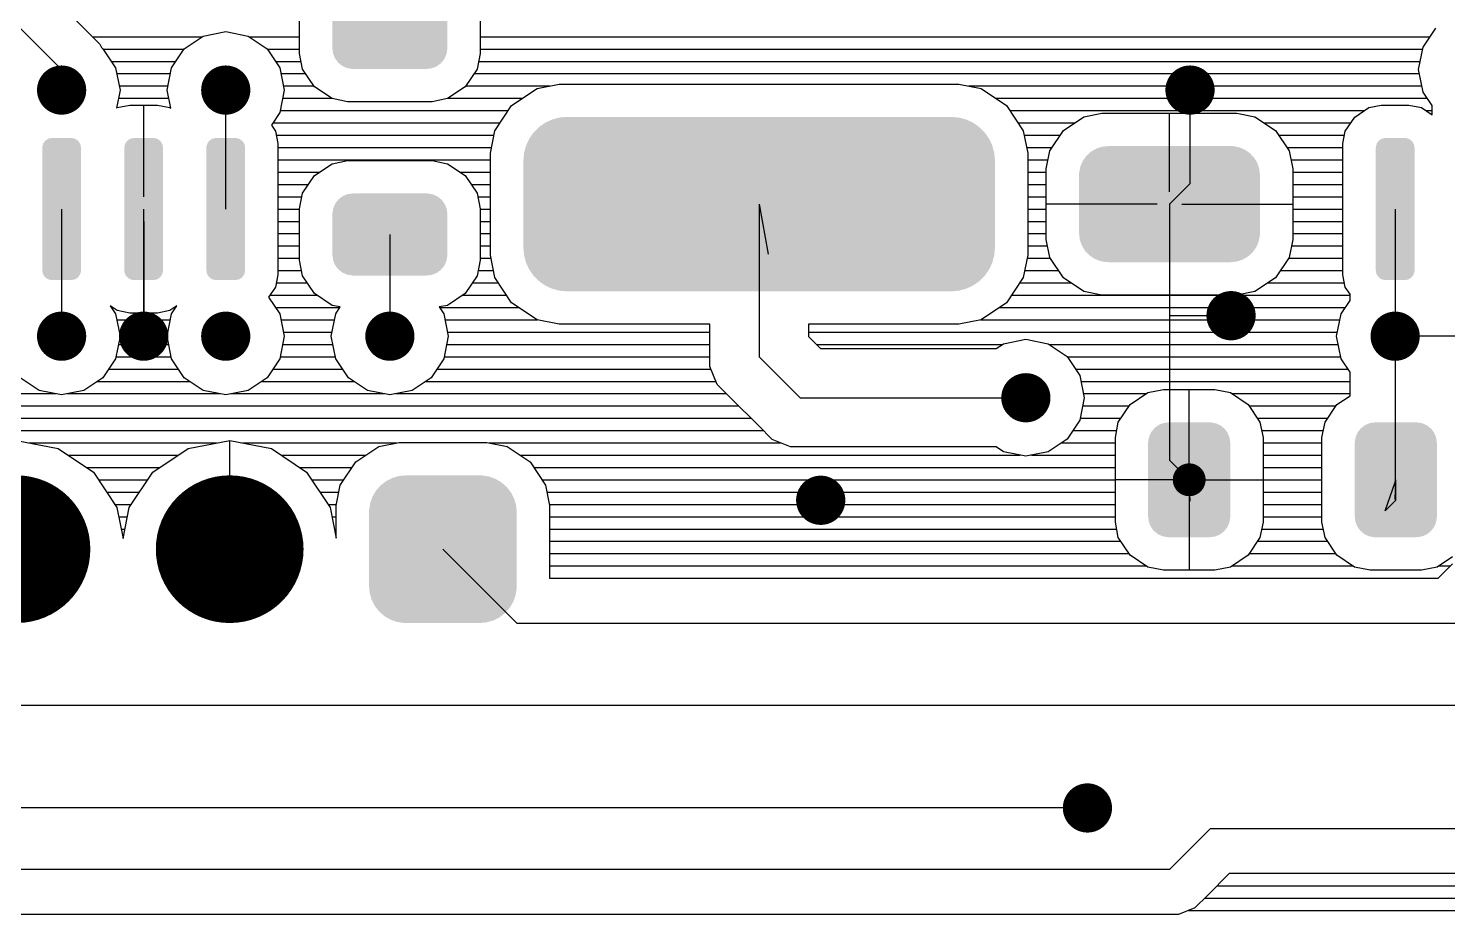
# Model space of a CAD drawing. Extents: x 295 to 953, y 10 to 290.
# Drawn here: x 640.9 to 691.4, y 135.5 to 167.1 of the extents above; entities that cross this region are included whole.
import ezdxf

# ---------------------------------------------------------------- set-up
doc = ezdxf.new("R2010")
doc.units = 0
doc.header["$LTSCALE"] = 5
doc.header["$MEASUREMENT"] = 0
doc.layers.get('0').update_dxf_attribs({"linetype": 'CONTINUOUS', "lineweight": 25})
doc.layers.add('DV-PEI-A6_TOP', color=5, linetype='CONTINUOUS')

msp = doc.modelspace()

# ---------------------------------------------------------------- linework, layer by layer
for points, const_width in [([(641.675, 164.9, 1), (642.551, 164.9, 1)], 0.876), ([(647.517, 164.9, 1), (648.393, 164.9, 1)], 0.876), ([(681.839, 164.9, 1), (682.715, 164.9, 1)], 0.876), ([(683.299, 156.867, 1), (684.176, 156.867, 1)], 0.876), ([(641.675, 156.137, 1), (642.551, 156.137, 1)], 0.876), ([(644.596, 156.137, 1), (645.472, 156.137, 1)], 0.876), ([(647.517, 156.137, 1), (648.393, 156.137, 1)], 0.876), ([(653.359, 156.137, 1), (654.235, 156.137, 1)], 0.876), ([(689.141, 156.137, 1), (690.018, 156.137, 1)], 0.876), ([(675.997, 153.946, 1), (676.873, 153.946, 1)], 0.876), ([(681.956, 151.025, 1), (682.54, 151.025, 1)], 0.584), ([(639.192, 148.554, 1), (641.821, 148.554, 1)], 2.629), ([(646.781, 148.554, 1), (649.41, 148.554, 1)], 2.629), ([(668.694, 150.295, 1), (669.571, 150.295, 1)], 0.876), ([(678.188, 139.341, 1), (679.064, 139.341, 1)], 0.876)]:
    msp.add_lwpolyline(points, format="xyb", close=True, dxfattribs=dict(const_width=const_width))
for points in [[(651.753, 166.384), (651.753, 167.844), (655.842, 166.384), (655.842, 167.844)], [(651.757, 166.346), (651.753, 166.384), (655.841, 166.346), (655.842, 166.384)], [(651.776, 166.201), (651.757, 166.346), (655.815, 166.201), (655.841, 166.346)], [(651.79, 166.164), (651.776, 166.201), (655.808, 166.164), (655.815, 166.201)], [(651.844, 166.029), (651.79, 166.164), (655.746, 166.029), (655.808, 166.164)], [(651.868, 165.997), (651.844, 166.029), (655.731, 165.997), (655.746, 166.029)], [(651.953, 165.881), (651.868, 165.997), (655.636, 165.881), (655.731, 165.997)], [(651.986, 165.854), (651.953, 165.881), (655.615, 165.854), (655.636, 165.881)], [(652.096, 165.764), (651.986, 165.854), (655.492, 165.764), (655.615, 165.854)], [(652.138, 165.745), (652.096, 165.764), (655.466, 165.745), (655.492, 165.764)], [(652.264, 165.687), (652.138, 165.745), (655.321, 165.687), (655.466, 165.745)], [(652.321, 165.677), (652.264, 165.687), (655.295, 165.677), (655.321, 165.687)], [(652.445, 165.654), (652.321, 165.677), (655.119, 165.654), (655.295, 165.677)], [(652.483, 165.653), (652.445, 165.654), (655.112, 165.653), (655.119, 165.654)], [(659.106, 163.583), (659.32, 163.733), (674.776, 163.583), (674.565, 163.733)], [(659.32, 163.733), (659.326, 163.737), (674.565, 163.733), (674.555, 163.737)], [(659.326, 163.737), (659.563, 163.848), (674.555, 163.737), (674.322, 163.848)], [(659.563, 163.848), (659.57, 163.851), (674.322, 163.848), (674.31, 163.851)], [(659.57, 163.851), (659.824, 163.919), (674.31, 163.851), (674.063, 163.919)], [(659.824, 163.919), (659.83, 163.921), (674.063, 163.919), (674.045, 163.921)], [(659.83, 163.921), (660.098, 163.945), (674.045, 163.921), (673.786, 163.945)], [(641.623, 163.157), (641.644, 163.171), (642.612, 163.157), (642.566, 163.171)], [(641.644, 163.171), (641.76, 163.192), (642.566, 163.171), (642.491, 163.192)], [(641.76, 163.192), (641.769, 163.194), (642.491, 163.192), (642.458, 163.194)], [(644.544, 163.157), (644.565, 163.171), (645.533, 163.157), (645.487, 163.171)], [(644.565, 163.171), (644.681, 163.192), (645.487, 163.171), (645.412, 163.192)], [(644.681, 163.192), (644.69, 163.194), (645.412, 163.192), (645.379, 163.194)], [(647.465, 163.157), (647.486, 163.171), (648.454, 163.157), (648.408, 163.171)], [(647.486, 163.171), (647.602, 163.192), (648.408, 163.171), (648.333, 163.192)], [(647.602, 163.192), (647.611, 163.194), (648.333, 163.192), (648.3, 163.194)], [(658.756, 163.165), (658.76, 163.174), (675.128, 163.165), (675.122, 163.174)], [(658.76, 163.174), (658.91, 163.386), (675.122, 163.174), (674.975, 163.386)], [(658.91, 163.386), (658.915, 163.394), (674.975, 163.386), (674.967, 163.394)], [(658.915, 163.394), (659.1, 163.577), (674.967, 163.394), (674.785, 163.577)], [(659.1, 163.577), (659.106, 163.583), (674.785, 163.577), (674.776, 163.583)], [(689.089, 163.157), (689.111, 163.171), (690.079, 163.157), (690.032, 163.171)], [(689.111, 163.171), (689.226, 163.192), (690.032, 163.171), (689.957, 163.192)], [(689.226, 163.192), (689.235, 163.194), (689.957, 163.192), (689.924, 163.194)], [(641.424, 162.849), (641.426, 162.882), (642.803, 162.849), (642.797, 162.882)], [(641.424, 158.479), (641.424, 162.849), (642.803, 158.479), (642.803, 162.849)], [(641.426, 162.882), (641.452, 162.973), (642.797, 162.882), (642.779, 162.973)], [(641.452, 162.973), (641.46, 163.004), (642.779, 162.973), (642.761, 163.004)], [(641.46, 163.004), (641.519, 163.081), (642.761, 163.004), (642.713, 163.081)], [(641.519, 163.081), (641.537, 163.104), (642.713, 163.081), (642.682, 163.104)], [(641.537, 163.104), (641.623, 163.157), (642.682, 163.104), (642.612, 163.157)], [(644.345, 162.849), (644.347, 162.882), (645.724, 162.849), (645.718, 162.882)], [(644.345, 158.479), (644.345, 162.849), (645.724, 158.479), (645.724, 162.849)], [(644.347, 162.882), (644.373, 162.973), (645.718, 162.882), (645.7, 162.973)], [(644.373, 162.973), (644.381, 163.004), (645.7, 162.973), (645.682, 163.004)], [(644.381, 163.004), (644.44, 163.081), (645.682, 163.004), (645.634, 163.081)], [(644.44, 163.081), (644.458, 163.104), (645.634, 163.081), (645.603, 163.104)], [(644.458, 163.104), (644.544, 163.157), (645.603, 163.104), (645.533, 163.157)], [(647.266, 162.849), (647.268, 162.882), (648.645, 162.849), (648.639, 162.882)], [(647.266, 158.479), (647.266, 162.849), (648.645, 158.479), (648.645, 162.849)], [(647.268, 162.882), (647.294, 162.973), (648.639, 162.882), (648.621, 162.973)], [(647.294, 162.973), (647.302, 163.004), (648.621, 162.973), (648.603, 163.004)], [(647.302, 163.004), (647.361, 163.081), (648.603, 163.004), (648.555, 163.081)], [(647.361, 163.081), (647.379, 163.104), (648.555, 163.081), (648.524, 163.104)], [(647.379, 163.104), (647.465, 163.157), (648.524, 163.104), (648.454, 163.157)], [(658.55, 162.394), (658.574, 162.662), (675.334, 162.394), (675.311, 162.662)], [(658.574, 162.662), (658.575, 162.671), (675.311, 162.662), (675.308, 162.671)], [(658.575, 162.671), (658.643, 162.921), (675.308, 162.671), (675.241, 162.921)], [(658.643, 162.921), (658.646, 162.93), (675.241, 162.921), (675.237, 162.93)], [(658.646, 162.93), (658.756, 163.165), (675.237, 162.93), (675.128, 163.165)], [(678.693, 162.652), (678.746, 162.701), (684.41, 162.652), (684.34, 162.701)], [(678.746, 162.701), (678.876, 162.778), (684.34, 162.701), (684.23, 162.778)], [(678.876, 162.778), (678.935, 162.813), (684.23, 162.778), (684.148, 162.813)], [(678.935, 162.813), (679.087, 162.863), (684.148, 162.813), (684.028, 162.863)], [(679.087, 162.863), (679.144, 162.881), (684.028, 162.863), (683.928, 162.881)], [(679.144, 162.881), (679.346, 162.903), (683.928, 162.881), (683.812, 162.903)], [(679.346, 162.903), (679.362, 162.905), (683.812, 162.903), (683.768, 162.905)], [(679.362, 162.906), (679.362, 162.911), (683.732, 162.906), (683.732, 162.911)], [(679.362, 162.905), (679.362, 162.906), (683.768, 162.905), (683.732, 162.906)], [(688.89, 162.849), (688.892, 162.882), (690.269, 162.849), (690.263, 162.882)], [(688.89, 158.479), (688.89, 162.849), (690.269, 158.479), (690.269, 162.849)], [(688.892, 162.882), (688.918, 162.973), (690.263, 162.882), (690.246, 162.973)], [(688.918, 162.973), (688.927, 163.004), (690.246, 162.973), (690.227, 163.004)], [(688.927, 163.004), (688.985, 163.081), (690.227, 163.004), (690.179, 163.081)], [(688.985, 163.081), (689.003, 163.104), (690.179, 163.081), (690.149, 163.104)], [(689.003, 163.104), (689.089, 163.157), (690.149, 163.104), (690.079, 163.157)], [(658.547, 159.286), (658.547, 162.394), (675.337, 159.286), (675.337, 162.394)], [(678.358, 162.095), (678.372, 162.171), (684.742, 162.095), (684.716, 162.171)], [(678.372, 162.171), (678.428, 162.303), (684.716, 162.171), (684.672, 162.303)], [(678.428, 162.303), (678.458, 162.373), (684.672, 162.303), (684.63, 162.373)], [(678.458, 162.373), (678.542, 162.492), (684.63, 162.373), (684.56, 162.492)], [(678.542, 162.492), (678.585, 162.553), (684.56, 162.492), (684.503, 162.553)], [(678.585, 162.553), (678.693, 162.652), (684.503, 162.553), (684.41, 162.652)], [(678.328, 161.877), (678.331, 161.955), (684.766, 161.877), (684.757, 161.955)], [(678.328, 161.874), (678.328, 161.877), (684.766, 161.874), (684.766, 161.877)], [(678.328, 159.806), (678.328, 161.874), (684.766, 159.806), (684.766, 161.874)], [(678.331, 161.955), (678.358, 162.095), (684.757, 161.955), (684.742, 162.095)], [(652.129, 161.128), (652.274, 161.186), (655.457, 161.128), (655.331, 161.186)], [(652.274, 161.186), (652.3, 161.196), (655.331, 161.186), (655.273, 161.196)], [(652.3, 161.196), (652.475, 161.218), (655.273, 161.196), (655.15, 161.218)], [(652.475, 161.218), (652.483, 161.219), (655.15, 161.218), (655.112, 161.219)], [(651.754, 160.527), (651.78, 160.672), (655.837, 160.527), (655.819, 160.672)], [(651.78, 160.672), (651.786, 160.708), (655.819, 160.672), (655.804, 160.708)], [(651.786, 160.708), (651.848, 160.843), (655.804, 160.708), (655.75, 160.843)], [(651.848, 160.843), (651.863, 160.876), (655.75, 160.843), (655.726, 160.876)], [(651.863, 160.876), (651.958, 160.992), (655.726, 160.876), (655.641, 160.992)], [(651.958, 160.992), (651.98, 161.019), (655.641, 160.992), (655.609, 161.019)], [(651.98, 161.019), (652.103, 161.108), (655.609, 161.019), (655.499, 161.108)], [(652.103, 161.108), (652.129, 161.128), (655.499, 161.108), (655.457, 161.128)], [(651.753, 160.489), (651.754, 160.527), (655.842, 160.489), (655.837, 160.527)], [(651.753, 159.029), (651.753, 160.489), (655.842, 159.029), (655.842, 160.489)], [(678.328, 159.803), (678.328, 159.806), (684.766, 159.803), (684.766, 159.806)], [(678.337, 159.724), (678.328, 159.803), (684.762, 159.724), (684.766, 159.803)], [(678.352, 159.584), (678.337, 159.724), (684.736, 159.584), (684.762, 159.724)], [(658.573, 159.018), (658.55, 159.286), (675.31, 159.018), (675.334, 159.286)], [(678.378, 159.508), (678.352, 159.584), (684.721, 159.508), (684.736, 159.584)], [(678.422, 159.376), (678.378, 159.508), (684.665, 159.376), (684.721, 159.508)], [(678.464, 159.306), (678.422, 159.376), (684.636, 159.306), (684.665, 159.376)], [(678.534, 159.188), (678.464, 159.306), (684.552, 159.188), (684.636, 159.306)], [(678.591, 159.127), (678.534, 159.188), (684.509, 159.127), (684.552, 159.188)], [(678.683, 159.027), (678.591, 159.127), (684.401, 159.027), (684.509, 159.127)], [(651.757, 158.991), (651.753, 159.029), (655.841, 158.991), (655.842, 159.029)], [(651.776, 158.846), (651.757, 158.991), (655.815, 158.846), (655.841, 158.991)], [(651.79, 158.809), (651.776, 158.846), (655.808, 158.809), (655.815, 158.846)], [(651.844, 158.674), (651.79, 158.809), (655.746, 158.674), (655.808, 158.809)], [(651.868, 158.642), (651.844, 158.674), (655.731, 158.642), (655.746, 158.674)], [(651.953, 158.526), (651.868, 158.642), (655.636, 158.526), (655.731, 158.642)], [(658.576, 159.008), (658.573, 159.018), (675.309, 159.008), (675.31, 159.018)], [(658.642, 158.758), (658.576, 159.008), (675.24, 158.758), (675.309, 159.008)], [(658.647, 158.749), (658.642, 158.758), (675.238, 158.749), (675.24, 158.758)], [(658.756, 158.514), (658.647, 158.749), (675.127, 158.514), (675.238, 158.749)], [(678.753, 158.978), (678.683, 159.027), (684.348, 158.978), (684.401, 159.027)], [(678.863, 158.901), (678.753, 158.978), (684.217, 158.901), (684.348, 158.978)], [(678.946, 158.866), (678.863, 158.901), (684.158, 158.866), (684.217, 158.901)], [(679.066, 158.816), (678.946, 158.866), (684.006, 158.816), (684.158, 158.866)], [(679.166, 158.798), (679.066, 158.816), (683.95, 158.798), (684.006, 158.816)], [(679.282, 158.776), (679.166, 158.798), (683.748, 158.776), (683.95, 158.798)], [(679.326, 158.774), (679.282, 158.776), (683.732, 158.774), (683.748, 158.776)], [(679.362, 158.773), (679.326, 158.774), (683.732, 158.773), (683.732, 158.774)], [(679.362, 158.769), (679.362, 158.773), (683.732, 158.769), (683.732, 158.773)], [(641.43, 158.446), (641.424, 158.479), (642.801, 158.446), (642.803, 158.479)], [(641.447, 158.355), (641.43, 158.446), (642.775, 158.355), (642.801, 158.446)], [(641.466, 158.325), (641.447, 158.355), (642.766, 158.325), (642.775, 158.355)], [(641.514, 158.248), (641.466, 158.325), (642.707, 158.248), (642.766, 158.325)], [(641.544, 158.224), (641.514, 158.248), (642.69, 158.224), (642.707, 158.248)], [(641.614, 158.171), (641.544, 158.224), (642.604, 158.171), (642.69, 158.224)], [(641.661, 158.158), (641.614, 158.171), (642.582, 158.158), (642.604, 158.171)], [(641.736, 158.136), (641.661, 158.158), (642.466, 158.136), (642.582, 158.158)], [(641.769, 158.135), (641.736, 158.136), (642.458, 158.135), (642.466, 158.136)], [(644.351, 158.446), (644.345, 158.479), (645.722, 158.446), (645.724, 158.479)], [(644.368, 158.355), (644.351, 158.446), (645.696, 158.355), (645.722, 158.446)], [(644.387, 158.325), (644.368, 158.355), (645.687, 158.325), (645.696, 158.355)], [(644.435, 158.248), (644.387, 158.325), (645.628, 158.248), (645.687, 158.325)], [(644.465, 158.224), (644.435, 158.248), (645.611, 158.224), (645.628, 158.248)], [(644.535, 158.171), (644.465, 158.224), (645.525, 158.171), (645.611, 158.224)], [(644.582, 158.158), (644.535, 158.171), (645.503, 158.158), (645.525, 158.171)], [(644.657, 158.136), (644.582, 158.158), (645.387, 158.136), (645.503, 158.158)], [(644.69, 158.135), (644.657, 158.136), (645.379, 158.135), (645.387, 158.136)], [(647.272, 158.446), (647.266, 158.479), (648.643, 158.446), (648.645, 158.479)], [(647.289, 158.355), (647.272, 158.446), (648.617, 158.355), (648.643, 158.446)], [(647.308, 158.325), (647.289, 158.355), (648.608, 158.325), (648.617, 158.355)], [(647.356, 158.248), (647.308, 158.325), (648.549, 158.248), (648.608, 158.325)], [(647.386, 158.224), (647.356, 158.248), (648.532, 158.224), (648.549, 158.248)], [(647.456, 158.171), (647.386, 158.224), (648.446, 158.171), (648.532, 158.224)], [(647.503, 158.158), (647.456, 158.171), (648.424, 158.158), (648.446, 158.171)], [(647.578, 158.136), (647.503, 158.158), (648.308, 158.136), (648.424, 158.158)], [(647.611, 158.135), (647.578, 158.136), (648.3, 158.135), (648.308, 158.136)], [(651.986, 158.499), (651.953, 158.526), (655.615, 158.499), (655.636, 158.526)], [(652.096, 158.409), (651.986, 158.499), (655.492, 158.409), (655.615, 158.499)], [(652.138, 158.39), (652.096, 158.409), (655.466, 158.39), (655.492, 158.409)], [(652.264, 158.332), (652.138, 158.39), (655.321, 158.332), (655.466, 158.39)], [(652.321, 158.322), (652.264, 158.332), (655.295, 158.322), (655.321, 158.332)], [(652.445, 158.299), (652.321, 158.322), (655.119, 158.299), (655.295, 158.322)], [(652.483, 158.298), (652.445, 158.299), (655.112, 158.298), (655.119, 158.299)], [(658.761, 158.505), (658.756, 158.514), (675.123, 158.505), (675.127, 158.514)], [(658.909, 158.293), (658.761, 158.505), (674.974, 158.293), (675.123, 158.505)], [(658.916, 158.286), (658.909, 158.293), (674.968, 158.286), (674.974, 158.293)], [(659.099, 158.102), (658.916, 158.286), (674.784, 158.102), (674.968, 158.286)], [(688.896, 158.446), (688.89, 158.479), (690.267, 158.446), (690.269, 158.479)], [(688.913, 158.355), (688.896, 158.446), (690.241, 158.355), (690.267, 158.446)], [(688.932, 158.325), (688.913, 158.355), (690.232, 158.325), (690.241, 158.355)], [(688.98, 158.248), (688.932, 158.325), (690.174, 158.248), (690.232, 158.325)], [(689.011, 158.224), (688.98, 158.248), (690.156, 158.224), (690.174, 158.248)], [(689.08, 158.171), (689.011, 158.224), (690.07, 158.171), (690.156, 158.224)], [(689.127, 158.158), (689.08, 158.171), (690.048, 158.158), (690.07, 158.171)], [(689.202, 158.136), (689.127, 158.158), (689.933, 158.136), (690.048, 158.158)], [(689.235, 158.135), (689.202, 158.136), (689.924, 158.135), (689.933, 158.136)], [(659.107, 158.096), (659.099, 158.102), (674.778, 158.096), (674.784, 158.102)], [(659.318, 157.947), (659.107, 158.096), (674.564, 157.947), (674.778, 158.096)], [(659.328, 157.942), (659.318, 157.947), (674.557, 157.942), (674.564, 157.947)], [(659.561, 157.831), (659.328, 157.942), (674.32, 157.831), (674.557, 157.942)], [(659.573, 157.828), (659.561, 157.831), (674.313, 157.828), (674.32, 157.831)], [(659.821, 157.76), (659.573, 157.828), (674.06, 157.76), (674.313, 157.828)], [(659.839, 157.758), (659.821, 157.76), (674.054, 157.758), (674.06, 157.76)], [(660.098, 157.735), (659.839, 157.758), (673.786, 157.735), (674.054, 157.758)], [(681.335, 153.046), (681.51, 153.069), (683.14, 153.046), (683.016, 153.069)], [(681.51, 153.069), (681.518, 153.07), (683.016, 153.069), (682.978, 153.07)], [(688.69, 153.046), (688.865, 153.069), (690.495, 153.046), (690.371, 153.069)], [(688.865, 153.069), (688.873, 153.07), (690.371, 153.069), (690.333, 153.07)], [(680.814, 152.522), (680.821, 152.559), (683.685, 152.522), (683.671, 152.559)], [(680.821, 152.559), (680.883, 152.694), (683.671, 152.559), (683.617, 152.694)], [(680.883, 152.694), (680.898, 152.726), (683.617, 152.694), (683.593, 152.726)], [(680.898, 152.726), (680.993, 152.842), (683.593, 152.726), (683.508, 152.842)], [(680.993, 152.842), (681.015, 152.869), (683.508, 152.842), (683.475, 152.869)], [(681.015, 152.869), (681.137, 152.959), (683.475, 152.869), (683.365, 152.959)], [(681.137, 152.959), (681.163, 152.978), (683.365, 152.959), (683.323, 152.978)], [(681.163, 152.978), (681.309, 153.036), (683.323, 152.978), (683.197, 153.036)], [(681.309, 153.036), (681.335, 153.046), (683.197, 153.036), (683.14, 153.046)], [(688.17, 152.522), (688.176, 152.559), (691.04, 152.522), (691.026, 152.559)], [(688.176, 152.559), (688.238, 152.694), (691.026, 152.559), (690.972, 152.694)], [(688.238, 152.694), (688.253, 152.726), (690.972, 152.694), (690.948, 152.726)], [(688.253, 152.726), (688.348, 152.842), (690.948, 152.726), (690.863, 152.842)], [(688.348, 152.842), (688.37, 152.869), (690.863, 152.842), (690.83, 152.869)], [(688.37, 152.869), (688.492, 152.959), (690.83, 152.869), (690.72, 152.959)], [(688.492, 152.959), (688.519, 152.978), (690.72, 152.959), (690.678, 152.978)], [(688.519, 152.978), (688.664, 153.036), (690.678, 152.978), (690.552, 153.036)], [(688.664, 153.036), (688.69, 153.046), (690.552, 153.036), (690.495, 153.046)], [(680.787, 152.339), (680.788, 152.377), (683.708, 152.339), (683.704, 152.377)], [(680.787, 149.711), (680.787, 152.339), (683.708, 149.711), (683.708, 152.339)], [(680.788, 152.377), (680.814, 152.522), (683.704, 152.377), (683.685, 152.522)], [(688.142, 152.339), (688.143, 152.377), (691.063, 152.339), (691.059, 152.377)], [(688.142, 149.711), (688.142, 152.339), (691.063, 149.711), (691.063, 152.339)], [(688.143, 152.377), (688.17, 152.522), (691.059, 152.377), (691.04, 152.522)], [(653.665, 150.978), (653.822, 151.058), (657.693, 150.978), (657.557, 151.058)], [(653.822, 151.058), (653.886, 151.09), (657.557, 151.058), (657.468, 151.09)], [(653.886, 151.09), (654.063, 151.142), (657.468, 151.09), (657.324, 151.142)], [(654.063, 151.142), (654.123, 151.159), (657.324, 151.142), (657.212, 151.159)], [(654.123, 151.159), (654.343, 151.18), (657.212, 151.159), (657.08, 151.18)], [(654.343, 151.18), (654.37, 151.183), (657.08, 151.18), (656.999, 151.183)], [(653.18, 150.427), (653.266, 150.573), (658.183, 150.427), (658.108, 150.573)], [(653.266, 150.573), (653.306, 150.64), (658.108, 150.573), (658.056, 150.64)], [(653.306, 150.64), (653.419, 150.769), (658.056, 150.64), (657.956, 150.769)], [(653.419, 150.769), (653.47, 150.826), (657.956, 150.769), (657.891, 150.826)], [(653.47, 150.826), (653.606, 150.932), (657.891, 150.826), (657.771, 150.932)], [(653.606, 150.932), (653.665, 150.978), (657.771, 150.932), (657.693, 150.978)], [(653.058, 149.949), (653.084, 150.115), (658.306, 149.949), (658.29, 150.115)], [(653.084, 150.115), (653.096, 150.194), (658.29, 150.115), (658.267, 150.194)], [(653.096, 150.194), (653.153, 150.352), (658.267, 150.194), (658.221, 150.352)], [(653.153, 150.352), (653.18, 150.427), (658.221, 150.352), (658.183, 150.427)], [(653.055, 149.868), (653.058, 149.949), (658.313, 149.868), (658.306, 149.949)], [(653.055, 147.239), (653.055, 149.868), (658.313, 147.239), (658.313, 149.868)], [(680.792, 149.673), (680.787, 149.711), (683.707, 149.673), (683.708, 149.711)], [(680.811, 149.528), (680.792, 149.673), (683.681, 149.528), (683.707, 149.673)], [(680.825, 149.491), (680.811, 149.528), (683.675, 149.491), (683.681, 149.528)], [(688.147, 149.673), (688.142, 149.711), (691.062, 149.673), (691.063, 149.711)], [(688.166, 149.528), (688.147, 149.673), (691.036, 149.528), (691.062, 149.673)], [(688.18, 149.491), (688.166, 149.528), (691.03, 149.491), (691.036, 149.528)], [(680.879, 149.356), (680.825, 149.491), (683.613, 149.356), (683.675, 149.491)], [(680.903, 149.324), (680.879, 149.356), (683.598, 149.324), (683.613, 149.356)], [(680.988, 149.208), (680.903, 149.324), (683.503, 149.208), (683.598, 149.324)], [(681.021, 149.181), (680.988, 149.208), (683.481, 149.181), (683.503, 149.208)], [(681.131, 149.091), (681.021, 149.181), (683.358, 149.091), (683.481, 149.181)], [(681.173, 149.072), (681.131, 149.091), (683.332, 149.072), (683.358, 149.091)], [(681.298, 149.014), (681.173, 149.072), (683.187, 149.014), (683.332, 149.072)], [(688.234, 149.356), (688.18, 149.491), (690.968, 149.356), (691.03, 149.491)], [(688.258, 149.324), (688.234, 149.356), (690.953, 149.324), (690.968, 149.356)], [(688.343, 149.208), (688.258, 149.324), (690.858, 149.208), (690.953, 149.324)], [(688.376, 149.181), (688.343, 149.208), (690.836, 149.181), (690.858, 149.208)], [(688.486, 149.091), (688.376, 149.181), (690.714, 149.091), (690.836, 149.181)], [(688.528, 149.072), (688.486, 149.091), (690.687, 149.072), (690.714, 149.091)], [(688.653, 149.014), (688.528, 149.072), (690.542, 149.014), (690.687, 149.072)], [(681.356, 149.004), (681.298, 149.014), (683.161, 149.004), (683.187, 149.014)], [(681.48, 148.981), (681.356, 149.004), (682.986, 148.981), (683.161, 149.004)], [(681.518, 148.98), (681.48, 148.981), (682.978, 148.98), (682.986, 148.981)], [(688.711, 149.004), (688.653, 149.014), (690.516, 149.004), (690.542, 149.014)], [(688.835, 148.981), (688.711, 149.004), (690.341, 148.981), (690.516, 149.004)], [(688.873, 148.98), (688.835, 148.981), (690.333, 148.98), (690.341, 148.981)], [(653.063, 147.158), (653.055, 147.239), (658.311, 147.158), (658.313, 147.239)], [(653.079, 146.993), (653.063, 147.158), (658.285, 146.993), (658.311, 147.158)], [(653.102, 146.914), (653.079, 146.993), (658.272, 146.914), (658.285, 146.993)], [(653.148, 146.755), (653.102, 146.914), (658.215, 146.755), (658.272, 146.914)], [(653.186, 146.681), (653.148, 146.755), (658.189, 146.681), (658.215, 146.755)], [(653.26, 146.535), (653.186, 146.681), (658.102, 146.535), (658.189, 146.681)], [(653.312, 146.467), (653.26, 146.535), (658.063, 146.467), (658.102, 146.535)], [(653.412, 146.339), (653.312, 146.467), (657.95, 146.339), (658.063, 146.467)], [(653.477, 146.282), (653.412, 146.339), (657.899, 146.282), (657.95, 146.339)], [(653.598, 146.175), (653.477, 146.282), (657.762, 146.175), (657.899, 146.282)], [(653.675, 146.13), (653.598, 146.175), (657.703, 146.13), (657.762, 146.175)], [(653.811, 146.05), (653.675, 146.13), (657.546, 146.05), (657.703, 146.13)], [(653.901, 146.017), (653.811, 146.05), (657.483, 146.017), (657.546, 146.05)], [(654.044, 145.966), (653.901, 146.017), (657.306, 145.966), (657.483, 146.017)], [(654.156, 145.948), (654.044, 145.966), (657.245, 145.948), (657.306, 145.966)], [(654.289, 145.927), (654.156, 145.948), (657.025, 145.927), (657.245, 145.948)], [(654.37, 145.925), (654.289, 145.927), (656.999, 145.925), (657.025, 145.927)]]:
    msp.add_solid(points)
at = {"layer": 'DV-PEI-A6_TOP', "color": 7}
for p, q in [((641.558, 168.452), (643.474, 166.536)), ((650.584, 166.197), (650.584, 168.031)), ((657.01, 168.031), (657.01, 166.197)), ((642.113, 165.63), (640.653, 167.09)), ((643.212, 166.798), (647.114, 166.798)), ((646.477, 166.372), (647.155, 166.822)), ((647.155, 166.822), (647.955, 166.98)), ((647.955, 166.98), (648.75, 166.822)), ((648.75, 166.822), (649.427, 166.372)), ((648.791, 166.798), (650.584, 166.798)), ((657.01, 166.798), (690.818, 166.798)), ((690.573, 166.425), (691.023, 167.102)), ((643.474, 166.536), (643.527, 166.413)), ((643.527, 166.413), (643.585, 166.372)), ((643.585, 166.372), (644.035, 165.694)), ((643.591, 166.36), (646.471, 166.36)), ((646.027, 165.694), (646.477, 166.372)), ((649.427, 166.372), (649.877, 165.694)), ((649.433, 166.36), (650.584, 166.36)), ((657.01, 166.36), (690.561, 166.36)), ((690.415, 165.63), (690.573, 166.425)), ((643.889, 165.922), (646.173, 165.922)), ((644.035, 165.694), (644.193, 164.9)), ((645.87, 164.9), (646.027, 165.694)), ((649.731, 165.922), (650.637, 165.922)), ((649.877, 165.694), (650.035, 164.9)), ((650.689, 165.648), (650.584, 166.197)), ((657.01, 166.197), (656.899, 165.648)), ((656.952, 165.922), (690.473, 165.922)), ((642.113, 164.9), (642.113, 165.63)), ((644.076, 165.484), (645.987, 165.484)), ((649.918, 165.484), (650.8, 165.484)), ((651.11, 165.017), (650.689, 165.648)), ((656.899, 165.648), (656.479, 165.017)), ((656.788, 165.484), (690.444, 165.484)), ((690.573, 164.83), (690.415, 165.63)), ((644.193, 164.9), (644.065, 164.251)), ((644.164, 165.046), (645.899, 165.046)), ((645.998, 164.251), (645.87, 164.9)), ((647.955, 160.664), (647.955, 164.9)), ((650.035, 164.9), (649.877, 164.099)), ((650.006, 165.046), (651.092, 165.046)), ((651.741, 164.596), (651.11, 165.017)), ((656.479, 165.017), (655.848, 164.596)), ((656.496, 165.046), (659.487, 165.046)), ((658.132, 164.351), (659.038, 164.952)), ((659.038, 164.952), (659.826, 165.11)), ((659.826, 165.11), (674.052, 165.11)), ((674.052, 165.11), (674.84, 164.952)), ((674.39, 165.046), (690.532, 165.046)), ((674.84, 164.952), (675.746, 164.351)), ((682.277, 164.9), (682.277, 164.169)), ((690.894, 164.351), (690.573, 164.83)), ((644.065, 164.251), (644.094, 164.275)), ((644.094, 164.275), (644.538, 164.362)), ((644.135, 164.608), (645.928, 164.608)), ((644.538, 164.362), (645.525, 164.362)), ((645.034, 161.102), (645.034, 164.362)), ((645.525, 164.362), (645.969, 164.275)), ((645.969, 164.275), (645.998, 164.251)), ((649.977, 164.608), (651.729, 164.608)), ((652.29, 164.485), (651.741, 164.596)), ((655.299, 164.485), (652.29, 164.485)), ((655.848, 164.596), (655.299, 164.485)), ((655.86, 164.608), (658.512, 164.608)), ((657.536, 163.451), (658.132, 164.351)), ((675.366, 164.608), (690.719, 164.608)), ((675.746, 164.351), (676.342, 163.451)), ((688.142, 163.936), (688.639, 164.275)), ((688.639, 164.275), (689.083, 164.362)), ((689.083, 164.362), (690.07, 164.362)), ((690.07, 164.362), (690.514, 164.275)), ((690.514, 164.275), (690.894, 164.018)), ((690.894, 164.018), (690.894, 164.351)), ((649.877, 164.099), (649.579, 163.65)), ((649.632, 163.731), (657.717, 163.731)), ((649.889, 164.169), (658.009, 164.169)), ((675.868, 164.169), (688.481, 164.169)), ((676.16, 163.731), (678.17, 163.731)), ((677.773, 163.463), (678.497, 163.948)), ((678.497, 163.948), (679.14, 164.076)), ((679.14, 164.076), (683.948, 164.076)), ((681.547, 161.278), (681.547, 164.076)), ((682.277, 161.57), (682.277, 164.169)), ((683.948, 164.076), (684.59, 163.948)), ((684.59, 163.948), (685.315, 163.463)), ((684.918, 163.731), (688.002, 163.731)), ((687.804, 163.439), (688.142, 163.936)), ((690.672, 164.169), (690.894, 164.169)), ((649.579, 163.65), (649.725, 163.439)), ((649.725, 163.439), (649.813, 162.995)), ((649.755, 163.293), (657.501, 163.293)), ((657.373, 162.656), (657.536, 163.451)), ((676.342, 163.451), (676.505, 162.656)), ((676.377, 163.293), (677.656, 163.293)), ((677.282, 162.732), (677.773, 163.463)), ((685.315, 163.463), (685.806, 162.732)), ((685.432, 163.293), (687.774, 163.293)), ((687.716, 162.995), (687.804, 163.439)), ((649.813, 162.995), (649.813, 158.327)), ((649.813, 162.855), (657.414, 162.855)), ((676.464, 162.855), (677.364, 162.855)), ((677.154, 162.09), (677.282, 162.732)), ((685.724, 162.855), (687.716, 162.855)), ((685.806, 162.732), (685.934, 162.09)), ((687.716, 158.327), (687.716, 162.995)), ((649.813, 162.417), (657.373, 162.417)), ((651.11, 161.856), (651.741, 162.277)), ((651.741, 162.277), (652.29, 162.388)), ((652.29, 162.388), (655.299, 162.388)), ((655.299, 162.388), (655.848, 162.277)), ((655.848, 162.277), (656.479, 161.856)), ((657.373, 159.017), (657.373, 162.656)), ((676.505, 162.656), (676.505, 159.017)), ((676.505, 162.417), (677.218, 162.417)), ((685.87, 162.417), (687.716, 162.417)), ((649.813, 161.979), (651.291, 161.979)), ((650.689, 161.225), (651.11, 161.856)), ((656.298, 161.979), (657.373, 161.979)), ((656.479, 161.856), (656.899, 161.225)), ((676.505, 161.979), (677.154, 161.979)), ((677.154, 159.584), (677.154, 162.09)), ((685.934, 162.09), (685.934, 159.584)), ((685.934, 161.979), (687.716, 161.979)), ((649.813, 161.541), (650.9, 161.541)), ((650.584, 160.676), (650.689, 161.225)), ((656.689, 161.541), (657.373, 161.541)), ((656.899, 161.225), (657.01, 160.676)), ((676.505, 161.541), (677.154, 161.541)), ((681.547, 160.84), (682.277, 161.57)), ((685.934, 161.541), (687.716, 161.541)), ((642.113, 160.664), (642.113, 156.137)), ((645.034, 156.137), (645.034, 160.664)), ((649.813, 161.102), (650.666, 161.102)), ((649.813, 160.664), (650.584, 160.664)), ((650.584, 158.842), (650.584, 160.676)), ((656.923, 161.102), (657.373, 161.102)), ((657.01, 160.676), (657.01, 158.842)), ((657.01, 160.664), (657.373, 160.664)), ((666.942, 160.84), (666.942, 155.406)), ((666.942, 160.84), (667.263, 159.058)), ((676.505, 161.102), (677.154, 161.102)), ((676.505, 160.664), (677.154, 160.664)), ((681.109, 160.84), (677.154, 160.84)), ((681.547, 160.84), (681.547, 156.867)), ((681.985, 160.84), (685.934, 160.84)), ((685.934, 161.102), (687.716, 161.102)), ((685.934, 160.664), (687.716, 160.664)), ((689.58, 160.664), (689.58, 156.137)), ((645.034, 160.226), (645.034, 156.96)), ((649.813, 160.226), (650.584, 160.226)), ((657.01, 160.226), (657.373, 160.226)), ((676.505, 160.226), (677.154, 160.226)), ((681.547, 160.401), (681.547, 157.597)), ((685.934, 160.226), (687.716, 160.226)), ((649.813, 159.788), (650.584, 159.788)), ((653.797, 159.759), (653.797, 156.137)), ((657.01, 159.788), (657.373, 159.788)), ((676.505, 159.788), (677.154, 159.788)), ((685.934, 159.788), (687.716, 159.788)), ((649.813, 159.35), (650.584, 159.35)), ((657.01, 159.35), (657.373, 159.35)), ((676.505, 159.35), (677.2, 159.35)), ((677.282, 158.941), (677.154, 159.584)), ((685.934, 159.584), (685.806, 158.941)), ((685.887, 159.35), (687.716, 159.35)), ((649.813, 158.912), (650.584, 158.912)), ((650.689, 158.287), (650.584, 158.842)), ((657.01, 158.842), (656.899, 158.287)), ((657.01, 158.912), (657.396, 158.912)), ((657.536, 158.222), (657.373, 159.017)), ((676.505, 159.017), (676.342, 158.222)), ((676.482, 158.912), (677.306, 158.912)), ((677.773, 158.217), (677.282, 158.941)), ((685.806, 158.941), (685.315, 158.217)), ((685.782, 158.912), (687.716, 158.912)), ((649.813, 158.327), (649.725, 157.884)), ((649.813, 158.474), (650.654, 158.474)), ((651.11, 157.656), (650.689, 158.287)), ((656.899, 158.287), (656.479, 157.656)), ((656.934, 158.474), (657.484, 158.474)), ((658.132, 157.323), (657.536, 158.222)), ((676.342, 158.222), (675.746, 157.323)), ((676.394, 158.474), (677.598, 158.474)), ((678.497, 157.726), (677.773, 158.217)), ((685.315, 158.217), (684.59, 157.726)), ((685.49, 158.474), (687.716, 158.474)), ((687.804, 157.884), (687.716, 158.327)), ((649.725, 157.884), (649.48, 157.527)), ((649.755, 158.035), (650.859, 158.035)), ((651.741, 157.235), (651.11, 157.656)), ((656.479, 157.656), (655.848, 157.235)), ((656.73, 158.035), (657.659, 158.035)), ((676.219, 158.035), (678.042, 158.035)), ((679.14, 157.597), (678.497, 157.726)), ((684.59, 157.726), (683.948, 157.597)), ((685.046, 158.035), (687.774, 158.035)), ((687.973, 157.638), (687.804, 157.884)), ((687.973, 157.41), (687.973, 157.638)), ((644.094, 157.048), (643.843, 157.218)), ((643.843, 157.218), (644.035, 156.931)), ((643.889, 157.159), (643.936, 157.159)), ((646.22, 157.218), (645.969, 157.048)), ((646.027, 156.931), (646.22, 157.218)), ((646.127, 157.159), (646.173, 157.159)), ((649.48, 157.527), (649.877, 156.931)), ((649.527, 157.597), (651.203, 157.597)), ((649.731, 157.159), (652.015, 157.159)), ((652.033, 157.177), (651.741, 157.235)), ((651.869, 156.931), (652.033, 157.177)), ((655.848, 157.235), (655.556, 157.177)), ((655.556, 157.177), (655.719, 156.931)), ((655.573, 157.159), (658.383, 157.159)), ((656.385, 157.597), (657.951, 157.597)), ((659.038, 156.721), (658.132, 157.323)), ((675.746, 157.323), (674.84, 156.721)), ((675.494, 157.159), (687.798, 157.159)), ((675.927, 157.597), (687.973, 157.597)), ((683.948, 157.597), (679.14, 157.597)), ((687.652, 156.931), (687.973, 157.41)), ((644.035, 156.931), (644.193, 156.137)), ((644.076, 156.721), (645.987, 156.721)), ((644.538, 156.96), (644.094, 157.048)), ((645.525, 156.96), (644.538, 156.96)), ((645.969, 157.048), (645.525, 156.96)), ((645.87, 156.137), (646.027, 156.931)), ((649.877, 156.931), (650.035, 156.137)), ((649.918, 156.721), (651.829, 156.721)), ((651.712, 156.137), (651.869, 156.931)), ((655.719, 156.931), (655.877, 156.137)), ((655.76, 156.721), (659.055, 156.721)), ((659.826, 156.563), (659.038, 156.721)), ((674.84, 156.721), (674.052, 156.563)), ((674.823, 156.721), (687.611, 156.721)), ((681.547, 156.867), (681.547, 151.726)), ((683.738, 156.867), (681.547, 156.867)), ((687.494, 156.137), (687.652, 156.931)), ((644.193, 156.137), (644.035, 155.336)), ((644.164, 156.283), (645.899, 156.283)), ((646.027, 155.336), (645.87, 156.137)), ((650.035, 156.137), (649.877, 155.336)), ((650.006, 156.283), (651.741, 156.283)), ((651.869, 155.336), (651.712, 156.137)), ((655.877, 156.137), (655.719, 155.336)), ((655.848, 156.283), (665.189, 156.283)), ((665.189, 156.563), (659.826, 156.563)), ((665.189, 155.751), (665.189, 156.563)), ((674.052, 156.563), (668.694, 156.563)), ((668.694, 156.563), (668.694, 156.131)), ((668.694, 156.283), (687.523, 156.283)), ((668.694, 156.131), (669.127, 155.699)), ((687.652, 155.336), (687.494, 156.137)), ((689.58, 156.137), (689.58, 150.937)), ((695.422, 156.137), (689.58, 156.137)), ((644.135, 155.845), (645.928, 155.845)), ((649.977, 155.845), (651.77, 155.845)), ((655.819, 155.845), (665.189, 155.845)), ((665.189, 155.056), (665.189, 155.751)), ((668.981, 155.845), (675.594, 155.845)), ((669.127, 155.699), (675.378, 155.699)), ((675.378, 155.699), (675.635, 155.868)), ((675.635, 155.868), (676.435, 156.026)), ((676.435, 156.026), (677.23, 155.868)), ((677.23, 155.868), (677.907, 155.418)), ((677.27, 155.845), (687.552, 155.845)), ((644.035, 155.336), (643.585, 154.659)), ((644.047, 155.406), (646.016, 155.406)), ((646.477, 154.659), (646.027, 155.336)), ((649.877, 155.336), (649.427, 154.659)), ((649.889, 155.406), (651.858, 155.406)), ((652.319, 154.659), (651.869, 155.336)), ((655.719, 155.336), (655.269, 154.659)), ((655.731, 155.406), (665.189, 155.406)), ((666.942, 155.406), (668.402, 153.946)), ((677.907, 155.418), (678.357, 154.741)), ((677.913, 155.406), (687.64, 155.406)), ((687.973, 154.857), (687.652, 155.336)), ((641.313, 154.209), (640.635, 154.659)), ((643.585, 154.659), (642.908, 154.209)), ((643.79, 154.968), (646.273, 154.968)), ((647.155, 154.209), (646.477, 154.659)), ((649.427, 154.659), (648.75, 154.209)), ((649.632, 154.968), (652.115, 154.968)), ((652.997, 154.209), (652.319, 154.659)), ((655.269, 154.659), (654.592, 154.209)), ((655.474, 154.968), (665.224, 154.968)), ((665.452, 154.413), (665.189, 155.056)), ((678.211, 154.968), (687.897, 154.968)), ((678.357, 154.741), (678.515, 153.946)), ((687.973, 154.016), (687.973, 154.857)), ((633.549, 154.092), (641.909, 154.092)), ((642.113, 154.051), (641.313, 154.209)), ((642.908, 154.209), (642.113, 154.051)), ((642.312, 154.092), (647.751, 154.092)), ((643.387, 154.53), (646.676, 154.53)), ((647.955, 154.051), (647.155, 154.209)), ((648.75, 154.209), (647.955, 154.051)), ((648.154, 154.092), (653.593, 154.092)), ((649.229, 154.53), (652.518, 154.53)), ((653.797, 154.051), (652.997, 154.209)), ((654.592, 154.209), (653.797, 154.051)), ((653.996, 154.092), (665.773, 154.092)), ((655.071, 154.53), (665.405, 154.53)), ((665.949, 153.917), (665.452, 154.413)), ((678.398, 154.53), (687.973, 154.53)), ((678.486, 154.092), (680.723, 154.092)), ((680.145, 153.706), (680.776, 154.127)), ((680.776, 154.127), (681.331, 154.238)), ((681.331, 154.238), (683.165, 154.238)), ((682.248, 151.463), (682.248, 154.238)), ((683.165, 154.238), (683.714, 154.127)), ((683.714, 154.127), (684.345, 153.706)), ((683.773, 154.092), (687.973, 154.092)), ((616.555, 153.654), (666.212, 153.654)), ((666.913, 152.953), (665.949, 153.917)), ((668.402, 153.946), (676.435, 153.946)), ((678.515, 153.946), (678.357, 153.146)), ((678.456, 153.654), (680.11, 153.654)), ((679.724, 153.076), (680.145, 153.706)), ((684.345, 153.706), (684.766, 153.076)), ((684.38, 153.654), (687.471, 153.654)), ((687.085, 153.076), (687.506, 153.706)), ((687.506, 153.706), (687.973, 154.016)), ((616.473, 153.216), (666.65, 153.216)), ((678.357, 153.146), (677.907, 152.468)), ((678.369, 153.216), (679.818, 153.216)), ((679.619, 152.526), (679.724, 153.076)), ((684.672, 153.216), (687.178, 153.216)), ((684.766, 153.076), (684.877, 152.526)), ((686.974, 152.526), (687.085, 153.076)), ((616.286, 152.778), (667.088, 152.778)), ((667.409, 152.456), (666.913, 152.953)), ((678.112, 152.778), (679.666, 152.778)), ((684.824, 152.778), (687.027, 152.778)), ((640.507, 152.427), (641.991, 152.135)), ((640.962, 152.339), (647.64, 152.339)), ((641.991, 152.135), (643.247, 151.294)), ((645.356, 151.294), (646.612, 152.135)), ((646.612, 152.135), (648.096, 152.427)), ((648.096, 150.049), (648.096, 152.427)), ((648.096, 152.427), (649.579, 152.135)), ((648.551, 152.339), (654.049, 152.339)), ((649.579, 152.135), (650.835, 151.294)), ((652.582, 151.662), (653.4, 152.211)), ((653.4, 152.211), (654.124, 152.351)), ((654.124, 152.351), (657.244, 152.351)), ((657.244, 152.351), (657.968, 152.211)), ((657.326, 152.339), (667.695, 152.339)), ((657.968, 152.211), (658.792, 151.662)), ((668.052, 152.193), (667.409, 152.456)), ((675.378, 152.193), (668.052, 152.193)), ((675.635, 152.018), (675.378, 152.193)), ((677.907, 152.468), (677.23, 152.018)), ((677.709, 152.339), (679.619, 152.339)), ((679.619, 149.518), (679.619, 152.526)), ((684.877, 152.526), (684.877, 149.518)), ((684.877, 152.339), (686.974, 152.339)), ((686.974, 149.518), (686.974, 152.526)), ((642.335, 151.901), (646.267, 151.901)), ((649.93, 151.901), (652.939, 151.901)), ((652.033, 150.838), (652.582, 151.662)), ((658.436, 151.901), (676.231, 151.901)), ((658.792, 151.662), (659.341, 150.838)), ((676.435, 151.86), (675.635, 152.018)), ((677.23, 152.018), (676.435, 151.86)), ((676.634, 151.901), (679.619, 151.901)), ((681.547, 151.726), (682.248, 151.025)), ((684.877, 151.901), (686.974, 151.901)), ((642.995, 151.463), (645.607, 151.463)), ((643.247, 151.294), (644.082, 150.038)), ((644.52, 150.038), (645.356, 151.294)), ((650.584, 151.463), (652.448, 151.463)), ((650.835, 151.294), (651.671, 150.038)), ((658.927, 151.463), (679.619, 151.463)), ((684.877, 151.463), (686.974, 151.463)), ((643.428, 151.025), (645.175, 151.025)), ((643.72, 150.587), (644.882, 150.587)), ((651.017, 151.025), (652.156, 151.025)), ((651.309, 150.587), (651.98, 150.587)), ((651.887, 150.114), (652.033, 150.838)), ((659.219, 151.025), (679.619, 151.025)), ((659.341, 150.838), (659.482, 150.114)), ((659.388, 150.587), (679.619, 150.587)), ((681.81, 151.025), (679.619, 151.025)), ((682.277, 150.266), (682.248, 151.025)), ((682.248, 150.587), (682.248, 147.812)), ((682.686, 151.025), (684.877, 151.025)), ((684.877, 151.025), (686.974, 151.025)), ((684.877, 150.587), (686.974, 150.587)), ((689.223, 149.915), (689.58, 150.937)), ((689.58, 150.937), (689.603, 151.025)), ((689.58, 150.318), (689.603, 151.025)), ((689.58, 150.937), (689.58, 150.318)), ((689.603, 150.295), (689.603, 151.025)), ((644.012, 150.149), (644.59, 150.149)), ((644.082, 150.038), (644.304, 148.939)), ((644.304, 148.939), (644.52, 150.038)), ((651.601, 150.149), (651.893, 150.149)), ((651.671, 150.038), (651.887, 148.951)), ((651.887, 148.951), (651.887, 150.114)), ((659.476, 150.149), (679.619, 150.149)), ((659.482, 150.114), (659.482, 147.52)), ((684.877, 150.149), (686.974, 150.149)), ((689.223, 149.915), (689.603, 150.295)), ((644.146, 149.711), (644.456, 149.711)), ((651.741, 149.711), (651.887, 149.711)), ((659.482, 149.711), (679.619, 149.711)), ((684.877, 149.711), (686.974, 149.711)), ((644.234, 149.272), (644.368, 149.272)), ((651.829, 149.272), (651.887, 149.272)), ((659.482, 149.272), (679.666, 149.272)), ((679.724, 148.969), (679.619, 149.518)), ((684.877, 149.518), (684.766, 148.969)), ((684.824, 149.272), (687.027, 149.272)), ((687.085, 148.969), (686.974, 149.518)), ((658.331, 145.913), (655.684, 148.554)), ((659.482, 148.834), (679.818, 148.834)), ((680.145, 148.338), (679.724, 148.969)), ((684.766, 148.969), (684.345, 148.338)), ((684.672, 148.834), (687.178, 148.834)), ((687.506, 148.338), (687.085, 148.969)), ((659.482, 148.396), (680.11, 148.396)), ((680.776, 147.917), (680.145, 148.338)), ((684.345, 148.338), (683.714, 147.917)), ((684.38, 148.396), (687.471, 148.396)), ((688.137, 147.917), (687.506, 148.338)), ((691.624, 148.285), (691.075, 147.917)), ((691.104, 147.52), (691.624, 148.034)), ((659.482, 147.958), (680.723, 147.958)), ((659.482, 147.52), (691.104, 147.52)), ((659.482, 147.52), (691.104, 147.52)), ((681.331, 147.812), (680.776, 147.917)), ((683.165, 147.812), (681.331, 147.812)), ((683.714, 147.917), (683.165, 147.812)), ((683.773, 147.958), (688.078, 147.958)), ((688.686, 147.812), (688.137, 147.917)), ((690.52, 147.812), (688.686, 147.812)), ((691.075, 147.917), (690.52, 147.812)), ((691.128, 147.958), (691.542, 147.958)), ((691.77, 145.913), (658.331, 145.913)), ((695.422, 142.992), (624.587, 142.992)), ((678.626, 139.341), (563.977, 139.341)), ((681.547, 137.15), (683.007, 138.611)), ((683.007, 138.611), (743.618, 138.611)), ((681.547, 137.15), (550.832, 137.15)), ((683.667, 137.004), (682.908, 136.239)), ((702.496, 137.004), (683.667, 137.004)), ((683.229, 136.566), (702.058, 136.566)), ((682.908, 136.239), (682.452, 135.783)), ((682.791, 136.128), (701.62, 136.128)), ((681.862, 135.544), (550.511, 135.544)), ((682.452, 135.783), (681.862, 135.544)), ((682.219, 135.69), (699.12, 135.69))]:
    msp.add_line(p, q, dxfattribs=at)

doc.saveas('drawing.dxf')
